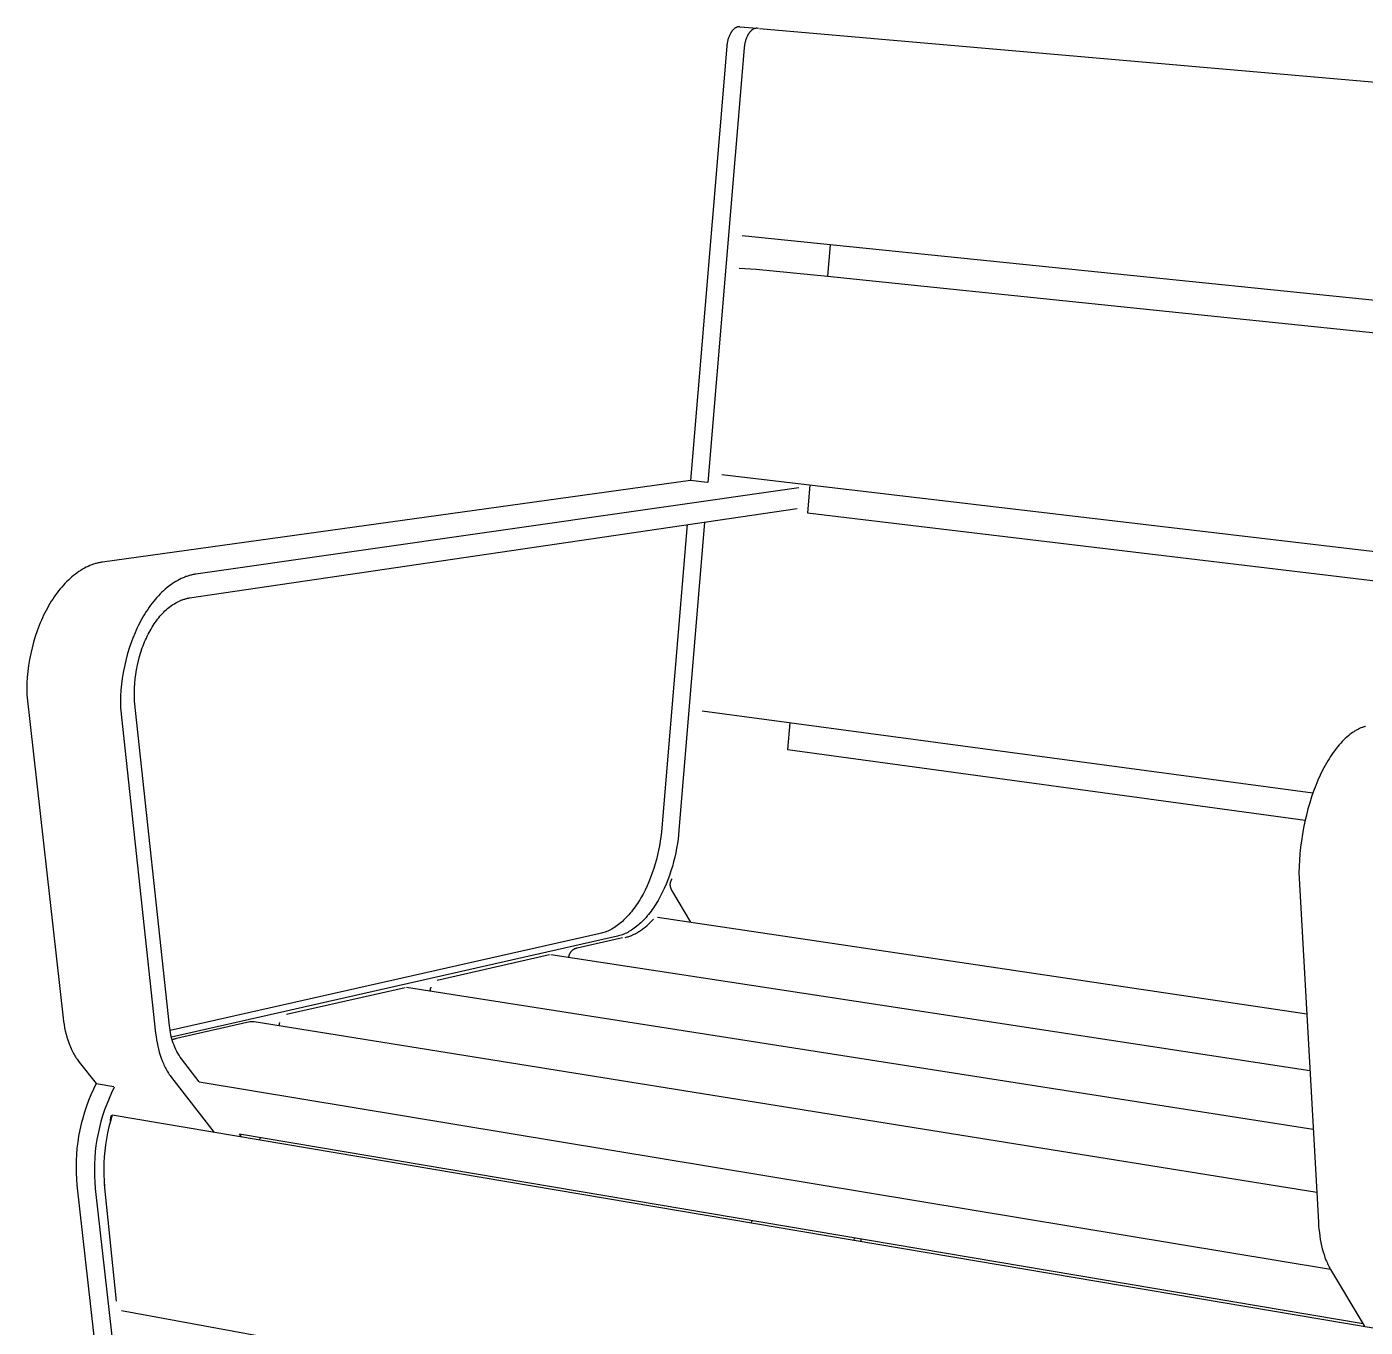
# Model space of a CAD drawing. Header units: millimetres. Extents: x 0 to 1853, y 0 to 2221.
# Drawn here: x 0 to 447.3, y 353 to 787.7 of the extents above; entities that cross this region are included whole.
import ezdxf

# ---------------------------------------------------------------- set-up
doc = ezdxf.new("R2010")
doc.units = ezdxf.units.MM
doc.header["$MEASUREMENT"] = 0
doc.layers.add('Domyślny', color=7, linetype='Continuous', true_color=0x000000)
doc.layers.add('Utwórz2D linie widoczne', color=7, linetype='Continuous', true_color=0x000000)

msp = doc.modelspace()

# ---------------------------------------------------------------- linework, layer by layer
at = {"layer": 'Domyślny'}
msp.add_line((243.83, 706.66), (267.62, 704.4), dxfattribs=at)
at = {"layer": 'Utwórz2D linie widoczne'}
for p, q in [((236.81, 787.33), (236.73, 787.28)), ((236.89, 787.38), (236.81, 787.33)), ((236.97, 787.42), (236.89, 787.38)), ((237.05, 787.46), (236.97, 787.42)), ((237.13, 787.5), (237.05, 787.46)), ((237.21, 787.54), (237.13, 787.5)), ((237.28, 787.57), (237.21, 787.54)), ((237.36, 787.6), (237.28, 787.57)), ((237.44, 787.62), (237.36, 787.6)), ((237.51, 787.65), (237.44, 787.62)), ((237.59, 787.67), (237.51, 787.65)), ((237.64, 787.68), (237.59, 787.67)), ((237.68, 787.69), (237.64, 787.68)), ((237.73, 787.7), (237.68, 787.69)), ((237.77, 787.71), (237.73, 787.7)), ((237.82, 787.71), (237.77, 787.71)), ((237.86, 787.72), (237.82, 787.71)), ((237.91, 787.72), (237.86, 787.72)), ((237.95, 787.73), (237.91, 787.72)), ((238, 787.73), (237.95, 787.73)), ((238.04, 787.73), (238, 787.73)), ((238.09, 787.74), (238.04, 787.73)), ((238.14, 787.74), (238.09, 787.74)), ((238.18, 787.74), (238.14, 787.74)), ((238.23, 787.73), (238.18, 787.74)), ((238.27, 787.73), (238.23, 787.73)), ((238.32, 787.73), (238.27, 787.73)), ((238.32, 787.73), (244.08, 787.22)), ((234.22, 782.88), (234.16, 782.6)), ((234.29, 783.16), (234.22, 782.88)), ((234.36, 783.44), (234.29, 783.16)), ((234.44, 783.72), (234.36, 783.44)), ((234.53, 783.99), (234.44, 783.72)), ((234.62, 784.26), (234.53, 783.99)), ((234.72, 784.52), (234.62, 784.26)), ((234.83, 784.77), (234.72, 784.52)), ((234.95, 785.02), (234.83, 784.77)), ((235.07, 785.27), (234.95, 785.02)), ((235.19, 785.5), (235.07, 785.27)), ((235.26, 785.61), (235.19, 785.5)), ((235.32, 785.72), (235.26, 785.61)), ((235.39, 785.83), (235.32, 785.72)), ((235.46, 785.93), (235.39, 785.83)), ((235.53, 786.04), (235.46, 785.93)), ((235.6, 786.14), (235.53, 786.04)), ((235.67, 786.23), (235.6, 786.14)), ((235.74, 786.33), (235.67, 786.23)), ((235.81, 786.42), (235.74, 786.33)), ((235.89, 786.51), (235.81, 786.42)), ((235.96, 786.59), (235.89, 786.51)), ((236.04, 786.68), (235.96, 786.59)), ((236.11, 786.76), (236.04, 786.68)), ((236.19, 786.83), (236.11, 786.76)), ((236.27, 786.9), (236.19, 786.83)), ((236.34, 786.97), (236.27, 786.9)), ((236.42, 787.04), (236.34, 786.97)), ((236.5, 787.11), (236.42, 787.04)), ((236.58, 787.17), (236.5, 787.11)), ((236.66, 787.22), (236.58, 787.17)), ((236.73, 787.28), (236.66, 787.22)), ((240.17, 782.92), (240.1, 782.64)), ((240.26, 783.2), (240.17, 782.92)), ((240.34, 783.47), (240.26, 783.2)), ((240.44, 783.74), (240.34, 783.47)), ((240.54, 784.01), (240.44, 783.74)), ((240.65, 784.26), (240.54, 784.01)), ((240.76, 784.51), (240.65, 784.26)), ((240.88, 784.75), (240.76, 784.51)), ((241.01, 784.99), (240.88, 784.75)), ((241.07, 785.1), (241.01, 784.99)), ((241.14, 785.21), (241.07, 785.1)), ((241.2, 785.32), (241.14, 785.21)), ((241.27, 785.42), (241.2, 785.32)), ((241.34, 785.53), (241.27, 785.42)), ((241.41, 785.63), (241.34, 785.53)), ((241.48, 785.72), (241.41, 785.63)), ((241.55, 785.82), (241.48, 785.72)), ((241.63, 785.91), (241.55, 785.82)), ((241.7, 786), (241.63, 785.91)), ((241.77, 786.08), (241.7, 786)), ((241.85, 786.17), (241.77, 786.08)), ((241.93, 786.24), (241.85, 786.17)), ((242, 786.32), (241.93, 786.24)), ((242.08, 786.39), (242, 786.32)), ((242.16, 786.46), (242.08, 786.39)), ((242.23, 786.53), (242.16, 786.46)), ((242.31, 786.6), (242.23, 786.53)), ((242.39, 786.66), (242.31, 786.6)), ((242.47, 786.71), (242.39, 786.66)), ((242.55, 786.77), (242.47, 786.71)), ((242.62, 786.82), (242.55, 786.77)), ((242.7, 786.87), (242.62, 786.82)), ((242.78, 786.91), (242.7, 786.87)), ((242.86, 786.95), (242.78, 786.91)), ((242.94, 786.99), (242.86, 786.95)), ((243.02, 787.03), (242.94, 786.99)), ((243.09, 787.06), (243.02, 787.03)), ((243.17, 787.09), (243.09, 787.06)), ((243.25, 787.12), (243.17, 787.09)), ((243.32, 787.14), (243.25, 787.12)), ((243.4, 787.16), (243.32, 787.14)), ((243.45, 787.17), (243.4, 787.16)), ((243.5, 787.18), (243.45, 787.17)), ((243.54, 787.19), (243.5, 787.18)), ((243.59, 787.2), (243.54, 787.19)), ((243.64, 787.21), (243.59, 787.2)), ((243.69, 787.21), (243.64, 787.21)), ((243.74, 787.22), (243.69, 787.21)), ((243.78, 787.22), (243.74, 787.22)), ((243.83, 787.23), (243.78, 787.22)), ((243.88, 787.23), (243.83, 787.23)), ((243.93, 787.23), (243.88, 787.23)), ((243.98, 787.23), (243.93, 787.23)), ((244.03, 787.23), (243.98, 787.23)), ((244.08, 787.22), (244.03, 787.23)), ((244.12, 787.22), (244.08, 787.22)), ((244.17, 787.22), (244.12, 787.22)), ((244.57, 787.17), (244.17, 787.22)), ((244.79, 785.81), (244.81, 785.8)), ((244.9, 787.19), (652.73, 751.49)), ((233.96, 781.2), (221.89, 636.04)), ((239.78, 780.68), (227.67, 635.43)), ((233.99, 781.47), (233.96, 781.2)), ((234.02, 781.75), (233.99, 781.47)), ((234.06, 782.03), (234.02, 781.75)), ((234.11, 782.31), (234.06, 782.03)), ((234.16, 782.6), (234.11, 782.31)), ((239.8, 780.96), (239.78, 780.68)), ((239.84, 781.23), (239.8, 780.96)), ((239.87, 781.52), (239.84, 781.23)), ((239.92, 781.8), (239.87, 781.52)), ((239.97, 782.08), (239.92, 781.8)), ((240.03, 782.36), (239.97, 782.08)), ((240.1, 782.64), (240.03, 782.36)), ((645.49, 676.44), (239.09, 717.82)), ((268.5, 714.82), (267.62, 704.4)), ((238.12, 707), (243.83, 706.66)), ((267.62, 704.4), (622.66, 667.5)), ((221.88, 636.04), (25.36, 608.78)), ((227.38, 635.39), (221.88, 636.04)), ((637.09, 590.11), (232.36, 637.97)), ((258.09, 633.63), (56.49, 604.75)), ((261.72, 634.5), (260.94, 625.28)), ((54.39, 596.79), (257.51, 626.73)), ((226.57, 622.17), (217.98, 519.09)), ((260.94, 625.28), (592.75, 585.42)), ((220.67, 621.3), (212.24, 519.91)), ((23.55, 608.42), (23.24, 608.34)), ((23.85, 608.5), (23.55, 608.42)), ((24.15, 608.57), (23.85, 608.5)), ((24.46, 608.63), (24.15, 608.57)), ((24.76, 608.69), (24.46, 608.63)), ((25.06, 608.74), (24.76, 608.69)), ((25.36, 608.78), (25.06, 608.74)), ((15.64, 604.3), (15.06, 603.81)), ((16.24, 604.76), (15.64, 604.3)), ((16.83, 605.2), (16.24, 604.76)), ((17.43, 605.62), (16.83, 605.2)), ((18.04, 606.01), (17.43, 605.62)), ((18.64, 606.38), (18.04, 606.01)), ((19.26, 606.72), (18.64, 606.38)), ((19.87, 607.04), (19.26, 606.72)), ((20.48, 607.33), (19.87, 607.04)), ((21.09, 607.6), (20.48, 607.33)), ((21.4, 607.73), (21.09, 607.6)), ((21.71, 607.84), (21.4, 607.73)), ((22.02, 607.96), (21.71, 607.84)), ((22.32, 608.06), (22.02, 607.96)), ((22.63, 608.16), (22.32, 608.06)), ((22.93, 608.26), (22.63, 608.16)), ((23.24, 608.34), (22.93, 608.26)), ((53.49, 604.01), (53.18, 603.91)), ((53.79, 604.11), (53.49, 604.01)), ((54.09, 604.21), (53.79, 604.11)), ((54.39, 604.3), (54.09, 604.21)), ((54.7, 604.38), (54.39, 604.3)), ((55, 604.46), (54.7, 604.38)), ((55.3, 604.53), (55, 604.46)), ((55.6, 604.59), (55.3, 604.53)), ((55.9, 604.65), (55.6, 604.59)), ((56.2, 604.7), (55.9, 604.65)), ((56.49, 604.75), (56.2, 604.7)), ((11.16, 599.81), (10.64, 599.17)), ((11.69, 600.45), (11.16, 599.81)), ((12.23, 601.06), (11.69, 600.45)), ((12.78, 601.65), (12.23, 601.06)), ((13.34, 602.22), (12.78, 601.65)), ((13.91, 602.77), (13.34, 602.22)), ((14.48, 603.3), (13.91, 602.77)), ((15.06, 603.81), (14.48, 603.3)), ((46.29, 599.72), (45.71, 599.21)), ((46.87, 600.21), (46.29, 599.72)), ((47.45, 600.68), (46.87, 600.21)), ((48.05, 601.12), (47.45, 600.68)), ((48.64, 601.54), (48.05, 601.12)), ((49.24, 601.94), (48.64, 601.54)), ((49.84, 602.31), (49.24, 601.94)), ((50.45, 602.66), (49.84, 602.31)), ((51.05, 602.98), (50.45, 602.66)), ((51.66, 603.27), (51.05, 602.98)), ((52.27, 603.55), (51.66, 603.27)), ((52.57, 603.67), (52.27, 603.55)), ((52.88, 603.79), (52.57, 603.67)), ((53.18, 603.91), (52.88, 603.79)), ((8.2, 595.69), (7.75, 594.95)), ((8.67, 596.41), (8.2, 595.69)), ((9.14, 597.12), (8.67, 596.41)), ((9.63, 597.82), (9.14, 597.12)), ((10.13, 598.5), (9.63, 597.82)), ((10.64, 599.17), (10.13, 598.5)), ((41.91, 595.03), (41.4, 594.36)), ((42.42, 595.69), (41.91, 595.03)), ((42.95, 596.32), (42.42, 595.69)), ((43.49, 596.94), (42.95, 596.32)), ((44.03, 597.54), (43.49, 596.94)), ((44.58, 598.12), (44.03, 597.54)), ((45.14, 598.67), (44.58, 598.12)), ((45.71, 599.21), (45.14, 598.67)), ((49.33, 594.87), (49.79, 595.15)), ((49.79, 595.15), (50.25, 595.4)), ((50.25, 595.4), (50.48, 595.52)), ((50.48, 595.52), (50.71, 595.63)), ((50.71, 595.63), (50.94, 595.74)), ((50.94, 595.74), (51.17, 595.85)), ((51.17, 595.85), (51.4, 595.95)), ((51.4, 595.95), (51.64, 596.04)), ((51.64, 596.04), (51.87, 596.13)), ((51.87, 596.13), (52.1, 596.21)), ((52.1, 596.21), (52.33, 596.29)), ((52.33, 596.29), (52.56, 596.37)), ((52.56, 596.37), (52.79, 596.44)), ((52.79, 596.44), (53.02, 596.5)), ((53.02, 596.5), (53.25, 596.56)), ((53.25, 596.56), (53.48, 596.62)), ((53.48, 596.62), (53.71, 596.67)), ((53.71, 596.67), (53.93, 596.71)), ((53.93, 596.71), (54.16, 596.75)), ((54.16, 596.75), (54.39, 596.79)), ((5.65, 591.03), (5.26, 590.2)), ((6.05, 591.85), (5.65, 591.03)), ((6.46, 592.65), (6.05, 591.85)), ((6.88, 593.43), (6.46, 592.65)), ((7.31, 594.2), (6.88, 593.43)), ((7.75, 594.95), (7.31, 594.2)), ((39.03, 590.78), (38.6, 590.03)), ((39.48, 591.53), (39.03, 590.78)), ((39.95, 592.26), (39.48, 591.53)), ((40.42, 592.97), (39.95, 592.26)), ((40.9, 593.68), (40.42, 592.97)), ((41.4, 594.36), (40.9, 593.68)), ((44.12, 590.16), (44.53, 590.65)), ((44.53, 590.65), (44.93, 591.12)), ((44.93, 591.12), (45.35, 591.57)), ((45.35, 591.57), (45.77, 592.01)), ((45.77, 592.01), (46.2, 592.43)), ((46.2, 592.43), (46.63, 592.83)), ((46.63, 592.83), (47.07, 593.22)), ((47.07, 593.22), (47.52, 593.59)), ((47.52, 593.59), (47.96, 593.94)), ((47.96, 593.94), (48.42, 594.27)), ((48.42, 594.27), (48.87, 594.58)), ((48.87, 594.58), (49.33, 594.87)), ((4.15, 587.6), (3.47, 585.8)), ((4.51, 588.48), (4.15, 587.6)), ((4.88, 589.34), (4.51, 588.48)), ((5.26, 590.2), (4.88, 589.34)), ((36.94, 586.84), (36.55, 585.99)), ((37.34, 587.66), (36.94, 586.84)), ((37.75, 588.47), (37.34, 587.66)), ((38.17, 589.26), (37.75, 588.47)), ((38.6, 590.03), (38.17, 589.26)), ((41.22, 585.83), (41.55, 586.41)), ((41.55, 586.41), (41.89, 586.98)), ((41.89, 586.98), (42.24, 587.54)), ((42.24, 587.54), (42.6, 588.09)), ((42.6, 588.09), (42.97, 588.63)), ((42.97, 588.63), (43.34, 589.15)), ((43.34, 589.15), (43.73, 589.66)), ((43.73, 589.66), (44.12, 590.16)), ((2.29, 582.05), (1.78, 580.13)), ((2.85, 583.95), (2.29, 582.05)), ((3.47, 585.8), (2.85, 583.95)), ((34.78, 581.56), (34.16, 579.7)), ((35.46, 583.38), (34.78, 581.56)), ((36.18, 585.14), (35.46, 583.38)), ((36.55, 585.99), (36.18, 585.14)), ((39.14, 581.44), (39.41, 582.11)), ((39.41, 582.11), (39.69, 582.76)), ((39.69, 582.76), (39.98, 583.4)), ((39.98, 583.4), (40.28, 584.03)), ((40.28, 584.03), (40.58, 584.64)), ((40.58, 584.64), (40.9, 585.24)), ((40.9, 585.24), (41.22, 585.83)), ((1.33, 578.17), (0.95, 576.2)), ((1.78, 580.13), (1.33, 578.17)), ((33.6, 577.79), (33.09, 575.85)), ((34.16, 579.7), (33.6, 577.79)), ((37.33, 575.76), (37.71, 577.23)), ((37.71, 577.23), (38.15, 578.67)), ((38.15, 578.67), (38.62, 580.08)), ((38.62, 580.08), (38.88, 580.77)), ((38.88, 580.77), (39.14, 581.44)), ((0.63, 574.22), (0.38, 572.24)), ((0.95, 576.2), (0.63, 574.22)), ((32.65, 573.89), (32.26, 571.9)), ((33.09, 575.85), (32.65, 573.89)), ((36.45, 571.24), (36.69, 572.76)), ((36.69, 572.76), (36.99, 574.27)), ((36.99, 574.27), (37.33, 575.76)), ((0.07, 568.3), (0.01, 566.36)), ((0.19, 570.27), (0.07, 568.3)), ((0.38, 572.24), (0.19, 570.27)), ((31.94, 569.91), (31.69, 567.92)), ((32.26, 571.9), (31.94, 569.91)), ((36.03, 566.69), (36.12, 568.2)), ((36.12, 568.2), (36.26, 569.72)), ((36.26, 569.72), (36.45, 571.24)), ((0.01, 566.36), (0.01, 564.45)), ((0.01, 564.45), (12.15, 456.33)), ((31.37, 563.95), (31.31, 562)), ((31.5, 565.93), (31.37, 563.95)), ((31.69, 567.92), (31.5, 565.93)), ((35.99, 565.2), (36.03, 566.69)), ((36, 563.73), (35.99, 565.2)), ((36.06, 562.29), (36, 563.73)), ((31.31, 562), (31.3, 560.07)), ((31.3, 560.07), (43.07, 451.3)), ((47.73, 453.78), (36.06, 562.29)), ((429.85, 531.49), (225.7, 558.96)), ((255.01, 555.02), (254.26, 546.12)), ((441.2, 550.28), (440.68, 549.81)), ((441.72, 550.73), (441.2, 550.28)), ((442.24, 551.15), (441.72, 550.73)), ((442.76, 551.54), (442.24, 551.15)), ((443.03, 551.73), (442.76, 551.54)), ((443.29, 551.91), (443.03, 551.73)), ((443.55, 552.08), (443.29, 551.91)), ((443.81, 552.24), (443.55, 552.08)), ((444.07, 552.4), (443.81, 552.24)), ((444.34, 552.56), (444.07, 552.4)), ((444.6, 552.7), (444.34, 552.56)), ((444.86, 552.84), (444.6, 552.7)), ((445.12, 552.97), (444.86, 552.84)), ((445.38, 553.1), (445.12, 552.97)), ((445.64, 553.22), (445.38, 553.1)), ((445.9, 553.33), (445.64, 553.22)), ((446.16, 553.43), (445.9, 553.33)), ((446.42, 553.53), (446.16, 553.43)), ((446.68, 553.62), (446.42, 553.53)), ((446.94, 553.71), (446.68, 553.62)), ((447.19, 553.78), (446.94, 553.71)), ((447.45, 553.86), (447.19, 553.78)), ((254.26, 546.12), (427.28, 522.52)), ((437.16, 545.82), (436.67, 545.16)), ((437.64, 546.46), (437.16, 545.82)), ((438.14, 547.08), (437.64, 546.46)), ((438.64, 547.67), (438.14, 547.08)), ((439.14, 548.24), (438.64, 547.67)), ((439.65, 548.79), (439.14, 548.24)), ((440.16, 549.31), (439.65, 548.79)), ((440.68, 549.81), (440.16, 549.31)), ((434.38, 541.56), (433.95, 540.78)), ((434.82, 542.31), (434.38, 541.56)), ((435.27, 543.05), (434.82, 542.31)), ((435.73, 543.77), (435.27, 543.05)), ((436.2, 544.48), (435.73, 543.77)), ((436.67, 545.16), (436.2, 544.48)), ((432.31, 537.54), (431.54, 535.83)), ((433.11, 539.19), (432.31, 537.54)), ((433.95, 540.78), (433.11, 539.19)), ((430.8, 534.05), (430.09, 532.19)), ((431.54, 535.83), (430.8, 534.05)), ((428.8, 528.29), (428.21, 526.25)), ((429.43, 530.27), (428.8, 528.29)), ((430.09, 532.19), (429.43, 530.27)), ((427.67, 524.18), (427.18, 522.07)), ((428.21, 526.25), (427.67, 524.18)), ((212.24, 519.91), (212.1, 518.45)), ((217.98, 519.09), (217.84, 517.63)), ((426.74, 519.93), (426.35, 517.78)), ((427.18, 522.07), (426.74, 519.93)), ((211.71, 515.48), (211.46, 513.97)), ((211.93, 516.98), (211.71, 515.48)), ((212.1, 518.45), (211.93, 516.98)), ((217.45, 514.66), (217.2, 513.14)), ((217.67, 516.15), (217.45, 514.66)), ((217.84, 517.63), (217.67, 516.15)), ((426.02, 515.62), (425.74, 513.45)), ((426.35, 517.78), (426.02, 515.62)), ((210.82, 510.93), (210.45, 509.4)), ((211.16, 512.45), (210.82, 510.93)), ((211.46, 513.97), (211.16, 512.45)), ((216.56, 510.1), (216.19, 508.57)), ((216.9, 511.62), (216.56, 510.1)), ((217.2, 513.14), (216.9, 511.62)), ((425.51, 511.3), (425.34, 509.17)), ((425.74, 513.45), (425.51, 511.3)), ((209.56, 506.37), (209.06, 504.87)), ((210.03, 507.88), (209.56, 506.37)), ((210.45, 509.4), (210.03, 507.88)), ((215.3, 505.53), (214.8, 504.03)), ((215.77, 507.04), (215.3, 505.53)), ((216.19, 508.57), (215.77, 507.04)), ((425.22, 507.05), (425.16, 504.98)), ((425.34, 509.17), (425.22, 507.05)), ((207.93, 501.94), (207.31, 500.52)), ((208.52, 503.39), (207.93, 501.94)), ((209.06, 504.87), (208.52, 503.39)), ((213.68, 501.1), (213.06, 499.67)), ((214.26, 502.55), (213.68, 501.1)), ((214.8, 504.03), (214.26, 502.55)), ((215.08, 501.11), (215.09, 501.22)), ((215.08, 500.99), (215.08, 501.11)), ((215.09, 501.22), (215.1, 501.34)), ((215.1, 501.34), (215.12, 501.45)), ((215.12, 501.45), (215.14, 501.57)), ((215.14, 501.57), (215.16, 501.68)), ((215.16, 501.68), (215.19, 501.8)), ((215.19, 501.8), (215.22, 501.91)), ((215.22, 501.91), (215.25, 502.02)), ((215.25, 502.02), (215.29, 502.13)), ((215.29, 502.13), (215.33, 502.24)), ((215.33, 502.24), (215.38, 502.34)), ((215.38, 502.34), (215.43, 502.45)), ((215.43, 502.45), (215.48, 502.55)), ((215.48, 502.55), (215.54, 502.65)), ((215.54, 502.65), (215.6, 502.75)), ((215.6, 502.75), (215.66, 502.85)), ((425.16, 504.98), (431.7, 388.1)), ((205.97, 497.79), (205.24, 496.5)), ((206.66, 499.14), (205.97, 497.79)), ((207.31, 500.52), (206.66, 499.14)), ((211.71, 496.95), (210.99, 495.65)), ((212.4, 498.29), (211.71, 496.95)), ((213.06, 499.67), (212.4, 498.29)), ((215.08, 500.87), (215.08, 500.99)), ((215.08, 500.76), (215.08, 500.87)), ((215.09, 500.64), (215.08, 500.76)), ((215.1, 500.53), (215.09, 500.64)), ((215.12, 500.41), (215.1, 500.53)), ((215.14, 500.3), (215.12, 500.41)), ((215.16, 500.18), (215.14, 500.3)), ((215.19, 500.07), (215.16, 500.18)), ((215.22, 499.96), (215.19, 500.07)), ((215.25, 499.85), (215.22, 499.96)), ((215.29, 499.74), (215.25, 499.85)), ((215.33, 499.63), (215.29, 499.74)), ((215.38, 499.52), (215.33, 499.63)), ((215.43, 499.42), (215.38, 499.52)), ((215.48, 499.31), (215.43, 499.42)), ((215.54, 499.21), (215.48, 499.31)), ((215.6, 499.11), (215.54, 499.21)), ((221.96, 488.41), (215.6, 499.11)), ((202.49, 492.4), (202.08, 491.87)), ((202.9, 492.94), (202.49, 492.4)), ((203.31, 493.5), (202.9, 492.94)), ((203.71, 494.07), (203.31, 493.5)), ((204.1, 494.65), (203.71, 494.07)), ((204.49, 495.26), (204.1, 494.65)), ((204.87, 495.87), (204.49, 495.26)), ((205.24, 496.5), (204.87, 495.87)), ((208.65, 492.08), (208.24, 491.54)), ((209.06, 492.64), (208.65, 492.08)), ((209.46, 493.21), (209.06, 492.64)), ((209.85, 493.8), (209.46, 493.21)), ((210.24, 494.4), (209.85, 493.8)), ((210.62, 495.02), (210.24, 494.4)), ((210.99, 495.65), (210.62, 495.02)), ((198.18, 487.93), (197.74, 487.58)), ((198.62, 488.3), (198.18, 487.93)), ((199.06, 488.68), (198.62, 488.3)), ((199.5, 489.08), (199.06, 488.68)), ((199.94, 489.51), (199.5, 489.08)), ((200.37, 489.95), (199.94, 489.51)), ((200.81, 490.4), (200.37, 489.95)), ((201.23, 490.88), (200.81, 490.4)), ((201.66, 491.37), (201.23, 490.88)), ((202.08, 491.87), (201.66, 491.37)), ((204.82, 487.82), (204.38, 487.43)), ((205.26, 488.22), (204.82, 487.82)), ((205.7, 488.65), (205.26, 488.22)), ((206.13, 489.09), (205.7, 488.65)), ((206.56, 489.54), (206.13, 489.09)), ((206.99, 490.02), (206.56, 489.54)), ((207.41, 490.51), (206.99, 490.02)), ((207.22, 487.22), (207.79, 487.74)), ((207.83, 491.02), (207.41, 490.51)), ((207.79, 487.74), (208.36, 488.28)), ((208.24, 491.54), (207.83, 491.02)), ((208.36, 488.28), (208.91, 488.85)), ((208.91, 488.85), (209.46, 489.45)), ((210.8, 490.08), (427.8, 457.72)), ((191.62, 484.58), (47.93, 452.23)), ((197.4, 483.71), (48.39, 449.97)), ((183.95, 479.83), (199.14, 483.28)), ((192.04, 484.68), (191.62, 484.58)), ((192.47, 484.8), (192.04, 484.68)), ((192.9, 484.94), (192.47, 484.8)), ((193.33, 485.09), (192.9, 484.94)), ((193.76, 485.26), (193.33, 485.09)), ((194.2, 485.44), (193.76, 485.26)), ((194.64, 485.65), (194.2, 485.44)), ((195.08, 485.87), (194.64, 485.65)), ((195.52, 486.11), (195.08, 485.87)), ((195.96, 486.37), (195.52, 486.11)), ((196.41, 486.64), (195.96, 486.37)), ((196.85, 486.94), (196.41, 486.64)), ((197.29, 487.25), (196.85, 486.94)), ((197.74, 487.58), (197.29, 487.25)), ((197.82, 483.81), (197.4, 483.71)), ((198.24, 483.93), (197.82, 483.81)), ((198.67, 484.07), (198.24, 483.93)), ((199.1, 484.22), (198.67, 484.07)), ((199.53, 484.39), (199.1, 484.22)), ((199.97, 484.58), (199.53, 484.39)), ((200.4, 484.78), (199.97, 484.58)), ((200.03, 483.31), (200.33, 483.38)), ((200.33, 483.38), (200.64, 483.46)), ((200.84, 485), (200.4, 484.78)), ((200.64, 483.46), (200.94, 483.55)), ((201.28, 485.24), (200.84, 485)), ((200.94, 483.55), (201.24, 483.65)), ((201.24, 483.65), (201.54, 483.75)), ((201.72, 485.5), (201.28, 485.24)), ((201.54, 483.75), (201.85, 483.87)), ((202.17, 485.78), (201.72, 485.5)), ((201.85, 483.87), (202.15, 483.99)), ((202.15, 483.99), (202.45, 484.12)), ((202.61, 486.07), (202.17, 485.78)), ((202.45, 484.12), (202.76, 484.25)), ((203.05, 486.39), (202.61, 486.07)), ((202.76, 484.25), (203.06, 484.4)), ((203.5, 486.72), (203.05, 486.39)), ((203.06, 484.4), (203.36, 484.55)), ((203.36, 484.55), (203.67, 484.71)), ((203.94, 487.07), (203.5, 486.72)), ((203.67, 484.71), (203.97, 484.88)), ((204.38, 487.43), (203.94, 487.07)), ((203.97, 484.88), (204.27, 485.05)), ((204.27, 485.05), (204.57, 485.24)), ((204.57, 485.24), (204.87, 485.43)), ((204.87, 485.43), (205.17, 485.63)), ((205.17, 485.63), (205.46, 485.83)), ((205.46, 485.83), (205.76, 486.04)), ((205.76, 486.04), (206.06, 486.27)), ((206.06, 486.27), (206.35, 486.49)), ((206.35, 486.49), (206.64, 486.73)), ((206.64, 486.73), (207.22, 487.22)), ((182.01, 478.65), (182.09, 478.75)), ((182.09, 478.75), (182.17, 478.83)), ((182.17, 478.83), (182.26, 478.92)), ((182.26, 478.92), (182.35, 479)), ((182.35, 479), (182.44, 479.08)), ((182.44, 479.08), (182.53, 479.16)), ((182.53, 479.16), (182.63, 479.23)), ((182.63, 479.23), (182.73, 479.3)), ((182.73, 479.3), (182.83, 479.37)), ((182.83, 479.37), (182.93, 479.43)), ((182.93, 479.43), (183.04, 479.49)), ((183.04, 479.49), (183.15, 479.55)), ((183.15, 479.55), (183.26, 479.6)), ((183.26, 479.6), (183.37, 479.65)), ((183.37, 479.65), (183.48, 479.69)), ((183.48, 479.69), (183.6, 479.74)), ((183.6, 479.74), (183.71, 479.77)), ((183.71, 479.77), (183.83, 479.8)), ((183.83, 479.8), (183.95, 479.83)), ((137.18, 469.05), (174.71, 477.57)), ((175.15, 477.59), (428.86, 438.83)), ((181.2, 476.66), (181.21, 476.78)), ((181.21, 476.78), (181.23, 476.9)), ((181.23, 476.9), (181.25, 477.02)), ((181.25, 477.02), (181.27, 477.14)), ((181.27, 477.14), (181.3, 477.26)), ((181.3, 477.26), (181.33, 477.38)), ((181.33, 477.38), (181.37, 477.49)), ((181.37, 477.49), (181.41, 477.61)), ((181.41, 477.61), (181.45, 477.72)), ((181.45, 477.72), (181.5, 477.83)), ((181.5, 477.83), (181.55, 477.94)), ((181.55, 477.94), (181.6, 478.05)), ((181.6, 478.05), (181.66, 478.16)), ((181.66, 478.16), (181.73, 478.26)), ((181.73, 478.26), (181.79, 478.36)), ((181.79, 478.36), (181.86, 478.46)), ((181.86, 478.46), (181.93, 478.56)), ((181.93, 478.56), (182.01, 478.65)), ((86.77, 457.6), (126.46, 466.61)), ((126.94, 466.63), (429.96, 419.18)), ((134.88, 465.63), (134.89, 465.7)), ((134.88, 465.56), (134.88, 465.63)), ((134.97, 465.44), (134.88, 465.56)), ((134.89, 465.7), (134.9, 465.77)), ((134.9, 465.77), (134.91, 465.84)), ((134.91, 465.84), (134.92, 465.91)), ((134.92, 465.91), (134.94, 465.98)), ((134.94, 465.98), (134.95, 466.05)), ((134.95, 466.05), (134.97, 466.12)), ((134.97, 466.12), (134.99, 466.18)), ((134.99, 466.18), (135.02, 466.25)), ((135.02, 466.25), (135.04, 466.32)), ((135.04, 466.32), (135.07, 466.38)), ((135.07, 466.38), (135.1, 466.45)), ((135.1, 466.45), (135.14, 466.51)), ((135.14, 466.51), (135.17, 466.57)), ((135.17, 466.57), (135.21, 466.63)), ((12.15, 456.33), (12.29, 455.24)), ((12.29, 455.24), (12.46, 454.16)), ((12.46, 454.16), (12.65, 453.09)), ((12.65, 453.09), (12.87, 452.04)), ((12.87, 452.04), (13.13, 451.01)), ((47.79, 453.03), (47.73, 453.78)), ((47.89, 452.29), (47.79, 453.03)), ((48.01, 451.56), (47.89, 452.29)), ((49.04, 449.37), (74.51, 455.15)), ((74.51, 455.15), (74.64, 455.18)), ((74.64, 455.18), (74.77, 455.2)), ((74.77, 455.2), (74.9, 455.22)), ((74.9, 455.22), (75.04, 455.23)), ((75.04, 455.23), (75.17, 455.24)), ((75.17, 455.24), (75.3, 455.24)), ((75.3, 455.24), (75.44, 455.24)), ((75.44, 455.24), (75.57, 455.24)), ((75.57, 455.24), (75.7, 455.23)), ((75.7, 455.23), (75.84, 455.21)), ((75.84, 455.21), (75.97, 455.2)), ((75.97, 455.2), (431.14, 398.12)), ((84.41, 454.08), (84.42, 454.15)), ((84.41, 454), (84.41, 454.08)), ((84.45, 453.93), (84.41, 454)), ((84.42, 454.15), (84.43, 454.22)), ((84.43, 454.22), (84.44, 454.3)), ((84.44, 454.3), (84.45, 454.37)), ((84.45, 454.37), (84.47, 454.44)), ((84.47, 454.44), (84.48, 454.51)), ((84.48, 454.51), (84.5, 454.58)), ((84.5, 454.58), (84.53, 454.65)), ((84.53, 454.65), (84.55, 454.72)), ((84.55, 454.72), (84.58, 454.79)), ((84.58, 454.79), (84.61, 454.86)), ((84.61, 454.86), (84.64, 454.92)), ((13.13, 451.01), (13.41, 450.01)), ((13.41, 450.01), (13.71, 449.02)), ((13.71, 449.02), (14.05, 448.06)), ((14.05, 448.06), (14.41, 447.13)), ((43.07, 451.3), (43.2, 450.21)), ((43.2, 450.21), (43.37, 449.12)), ((43.37, 449.12), (43.56, 448.05)), ((43.56, 448.05), (43.78, 446.99)), ((48.15, 450.82), (48.01, 451.56)), ((48.32, 450.1), (48.15, 450.82)), ((48.51, 449.37), (48.32, 450.1)), ((48.72, 448.66), (48.51, 449.37)), ((49.08, 449.17), (48.64, 449.03)), ((48.96, 447.95), (48.72, 448.66)), ((49.23, 447.25), (48.96, 447.95)), ((49.53, 449.29), (49.08, 449.17)), ((49.98, 449.4), (49.53, 449.29)), ((14.41, 447.13), (14.6, 446.68)), ((14.6, 446.68), (14.79, 446.23)), ((14.79, 446.23), (14.99, 445.8)), ((14.99, 445.8), (15.2, 445.37)), ((15.2, 445.37), (15.42, 444.95)), ((15.42, 444.95), (15.63, 444.54)), ((15.63, 444.54), (15.86, 444.13)), ((15.86, 444.13), (16.09, 443.74)), ((16.09, 443.74), (16.32, 443.36)), ((16.32, 443.36), (16.56, 442.98)), ((16.56, 442.98), (16.81, 442.62)), ((43.78, 446.99), (44.02, 445.95)), ((44.02, 445.95), (44.3, 444.94)), ((44.3, 444.94), (44.6, 443.95)), ((44.6, 443.95), (44.93, 442.99)), ((44.93, 442.99), (45.28, 442.05)), ((49.51, 446.57), (49.23, 447.25)), ((49.82, 445.89), (49.51, 446.57)), ((50.15, 445.22), (49.82, 445.89)), ((50.51, 444.56), (50.15, 445.22)), ((50.89, 443.92), (50.51, 444.56)), ((51.28, 443.28), (50.89, 443.92)), ((51.7, 442.67), (51.28, 443.28)), ((16.81, 442.62), (17.06, 442.26)), ((17.06, 442.26), (17.31, 441.92)), ((17.31, 441.92), (17.57, 441.58)), ((17.57, 441.58), (23.22, 434.43)), ((45.28, 442.05), (45.47, 441.6)), ((45.47, 441.6), (45.66, 441.15)), ((45.66, 441.15), (45.86, 440.71)), ((45.86, 440.71), (46.06, 440.28)), ((46.06, 440.28), (46.27, 439.86)), ((46.27, 439.86), (46.49, 439.44)), ((46.49, 439.44), (46.71, 439.04)), ((46.71, 439.04), (46.94, 438.64)), ((46.94, 438.64), (47.17, 438.26)), ((57.59, 435.04), (51.7, 442.67)), ((23.24, 434.42), (22.32, 432.58)), ((23.22, 434.43), (29.05, 433.45)), ((47.17, 438.26), (47.41, 437.88)), ((47.41, 437.88), (47.65, 437.52)), ((47.65, 437.52), (47.89, 437.16)), ((47.89, 437.16), (48.15, 436.81)), ((48.15, 436.81), (48.4, 436.48)), ((48.4, 436.48), (62.66, 418.1)), ((57.59, 435.04), (435.69, 372.44)), ((21.47, 430.7), (20.68, 428.8)), ((22.32, 432.58), (21.47, 430.7)), ((27.51, 429.49), (26.73, 427.59)), ((28.35, 431.36), (27.51, 429.49)), ((29.25, 433.2), (28.35, 431.36)), ((19.96, 426.86), (19.3, 424.91)), ((20.68, 428.8), (19.96, 426.86)), ((26.02, 425.67), (25.37, 423.72)), ((26.73, 427.59), (26.02, 425.67)), ((18.19, 420.94), (17.73, 418.93)), ((18.71, 422.94), (18.19, 420.94)), ((19.3, 424.91), (18.71, 422.94)), ((24.79, 421.75), (24.28, 419.77)), ((25.37, 423.72), (24.79, 421.75)), ((28, 421.92), (27.49, 419.96)), ((28.57, 423.86), (28, 421.92)), ((28.01, 421.97), (28.02, 422.19)), ((28.02, 422.19), (28.03, 422.41)), ((28.03, 422.41), (28.04, 422.59)), ((28.04, 422.59), (28.06, 422.78)), ((28.06, 422.78), (28.08, 422.95)), ((28.08, 422.95), (28.09, 423.03)), ((28.09, 423.03), (28.1, 423.12)), ((28.1, 423.12), (28.12, 423.19)), ((28.12, 423.19), (28.13, 423.26)), ((28.13, 423.26), (28.15, 423.33)), ((28.15, 423.33), (28.17, 423.4)), ((28.17, 423.4), (28.18, 423.45)), ((28.18, 423.45), (28.19, 423.48)), ((28.19, 423.48), (28.2, 423.5)), ((28.2, 423.5), (28.21, 423.53)), ((28.21, 423.53), (28.22, 423.56)), ((28.22, 423.56), (28.24, 423.58)), ((28.24, 423.58), (28.25, 423.61)), ((28.25, 423.61), (28.26, 423.63)), ((28.26, 423.63), (28.27, 423.65)), ((28.27, 423.65), (28.28, 423.67)), ((28.28, 423.67), (28.29, 423.69)), ((28.29, 423.69), (28.3, 423.7)), ((28.3, 423.71), (28.31, 423.72)), ((28.3, 423.7), (28.3, 423.71)), ((28.31, 423.73), (28.32, 423.74)), ((28.31, 423.72), (28.31, 423.73)), ((28.32, 423.74), (28.33, 423.74)), ((28.33, 423.74), (28.34, 423.75)), ((28.34, 423.76), (28.35, 423.77)), ((28.34, 423.75), (28.34, 423.76)), ((28.35, 423.77), (28.36, 423.78)), ((28.35, 423.77), (28.35, 423.77)), ((28.36, 423.78), (28.37, 423.79)), ((28.37, 423.79), (28.38, 423.8)), ((28.37, 423.79), (28.37, 423.79)), ((28.38, 423.8), (28.39, 423.8)), ((28.39, 423.81), (28.4, 423.82)), ((28.39, 423.8), (28.39, 423.81)), ((28.4, 423.82), (28.41, 423.82)), ((28.41, 423.82), (28.41, 423.83)), ((28.41, 423.83), (28.42, 423.83)), ((28.42, 423.83), (28.42, 423.83)), ((28.42, 423.83), (28.43, 423.83)), ((28.43, 423.83), (28.43, 423.84)), ((28.43, 423.84), (28.44, 423.84)), ((28.44, 423.84), (28.44, 423.84)), ((28.44, 423.84), (28.44, 423.84)), ((28.44, 423.84), (28.45, 423.84)), ((28.45, 423.84), (28.45, 423.85)), ((28.45, 423.85), (28.46, 423.85)), ((28.46, 423.85), (28.46, 423.85)), ((28.46, 423.85), (28.47, 423.85)), ((28.47, 423.85), (28.48, 423.86)), ((28.47, 423.85), (28.47, 423.85)), ((28.48, 423.86), (28.49, 423.86)), ((28.49, 423.86), (28.5, 423.86)), ((28.5, 423.86), (28.5, 423.86)), ((28.5, 423.86), (28.5, 423.86)), ((28.5, 423.86), (28.51, 423.86)), ((28.51, 423.86), (28.51, 423.86)), ((28.51, 423.86), (28.51, 423.86)), ((28.51, 423.86), (28.52, 423.86)), ((28.52, 423.86), (28.52, 423.86)), ((28.52, 423.86), (28.53, 423.86)), ((28.53, 423.86), (28.53, 423.86)), ((28.53, 423.86), (28.53, 423.86)), ((28.53, 423.86), (28.54, 423.86)), ((28.54, 423.86), (28.54, 423.86)), ((28.54, 423.86), (28.55, 423.86)), ((28.55, 423.86), (28.55, 423.86)), ((28.55, 423.86), (28.55, 423.86)), ((28.55, 423.86), (28.56, 423.86)), ((28.56, 423.86), (28.56, 423.86)), ((28.56, 423.86), (28.56, 423.86)), ((28.56, 423.86), (28.57, 423.86)), ((28.57, 423.86), (28.57, 423.86)), ((461.99, 350.62), (28.57, 423.86)), ((17.35, 416.9), (17.03, 414.87)), ((17.73, 418.93), (17.35, 416.9)), ((23.83, 417.77), (23.45, 415.75)), ((24.28, 419.77), (23.83, 417.77)), ((27.04, 417.99), (26.66, 416)), ((27.49, 419.96), (27.04, 417.99)), ((71.87, 416.54), (71.14, 417.49)), ((446.66, 354.09), (71.14, 417.49)), ((78.02, 416.12), (77.9, 415.94)), ((78.15, 416.3), (78.02, 416.12)), ((16.79, 412.82), (16.61, 410.77)), ((17.03, 414.87), (16.79, 412.82)), ((22.9, 411.69), (22.73, 409.65)), ((23.14, 413.73), (22.9, 411.69)), ((23.45, 415.75), (23.14, 413.73)), ((26.1, 411.99), (25.92, 409.98)), ((26.35, 414), (26.1, 411.99)), ((26.66, 416), (26.35, 414)), ((77.79, 415.75), (77.68, 415.56)), ((77.9, 415.94), (77.79, 415.75)), ((16.5, 408.71), (16.47, 406.65)), ((16.61, 410.77), (16.5, 408.71)), ((22.62, 407.6), (22.59, 405.55)), ((22.73, 409.65), (22.62, 407.6)), ((25.81, 407.96), (25.76, 405.93)), ((25.92, 409.98), (25.81, 407.96)), ((16.47, 406.65), (16.5, 404.59)), ((16.5, 404.59), (16.6, 402.53)), ((22.59, 405.55), (22.62, 403.5)), ((22.62, 403.5), (22.72, 401.45)), ((25.76, 405.93), (25.78, 403.91)), ((25.78, 403.91), (25.87, 401.89)), ((16.6, 402.53), (16.78, 400.47)), ((16.78, 400.47), (50.33, 103.1)), ((22.72, 401.45), (22.89, 399.41)), ((22.89, 399.41), (56.24, 101.71)), ((25.87, 401.89), (26.03, 399.87)), ((29.96, 361.76), (25.94, 400.75)), ((242.1, 387.99), (242, 387.79)), ((242.21, 388.19), (242.1, 387.99)), ((242.33, 388.38), (242.21, 388.19)), ((242.45, 388.57), (242.33, 388.38)), ((431.7, 388.1), (431.78, 386.92)), ((431.78, 386.92), (431.88, 385.76)), ((431.88, 385.76), (432.01, 384.61)), ((276.36, 381.99), (276.46, 382.19)), ((276.46, 382.19), (276.57, 382.38)), ((276.57, 382.38), (276.68, 382.58)), ((276.68, 382.58), (276.8, 382.77)), ((278.82, 382.43), (278.79, 381.58)), ((432.01, 384.61), (432.16, 383.48)), ((432.16, 383.48), (432.34, 382.37)), ((432.34, 382.37), (432.54, 381.29)), ((432.54, 381.29), (432.76, 380.23)), ((432.76, 380.23), (433.01, 379.21)), ((433.01, 379.21), (433.28, 378.22)), ((433.28, 378.22), (433.58, 377.26)), ((433.58, 377.26), (433.89, 376.34)), ((433.89, 376.34), (434.22, 375.45)), ((434.22, 375.45), (434.4, 375.03)), ((434.4, 375.03), (434.58, 374.61)), ((434.58, 374.61), (434.76, 374.2)), ((434.76, 374.2), (434.95, 373.81)), ((434.95, 373.81), (435.15, 373.42)), ((435.15, 373.42), (435.34, 373.05)), ((435.34, 373.05), (435.54, 372.69)), ((435.54, 372.69), (435.75, 372.33)), ((435.75, 372.33), (447.25, 353.11)), ((462.23, 279.73), (31.65, 358.44))]:
    msp.add_line(p, q, dxfattribs=at)

doc.saveas('drawing.dxf')
